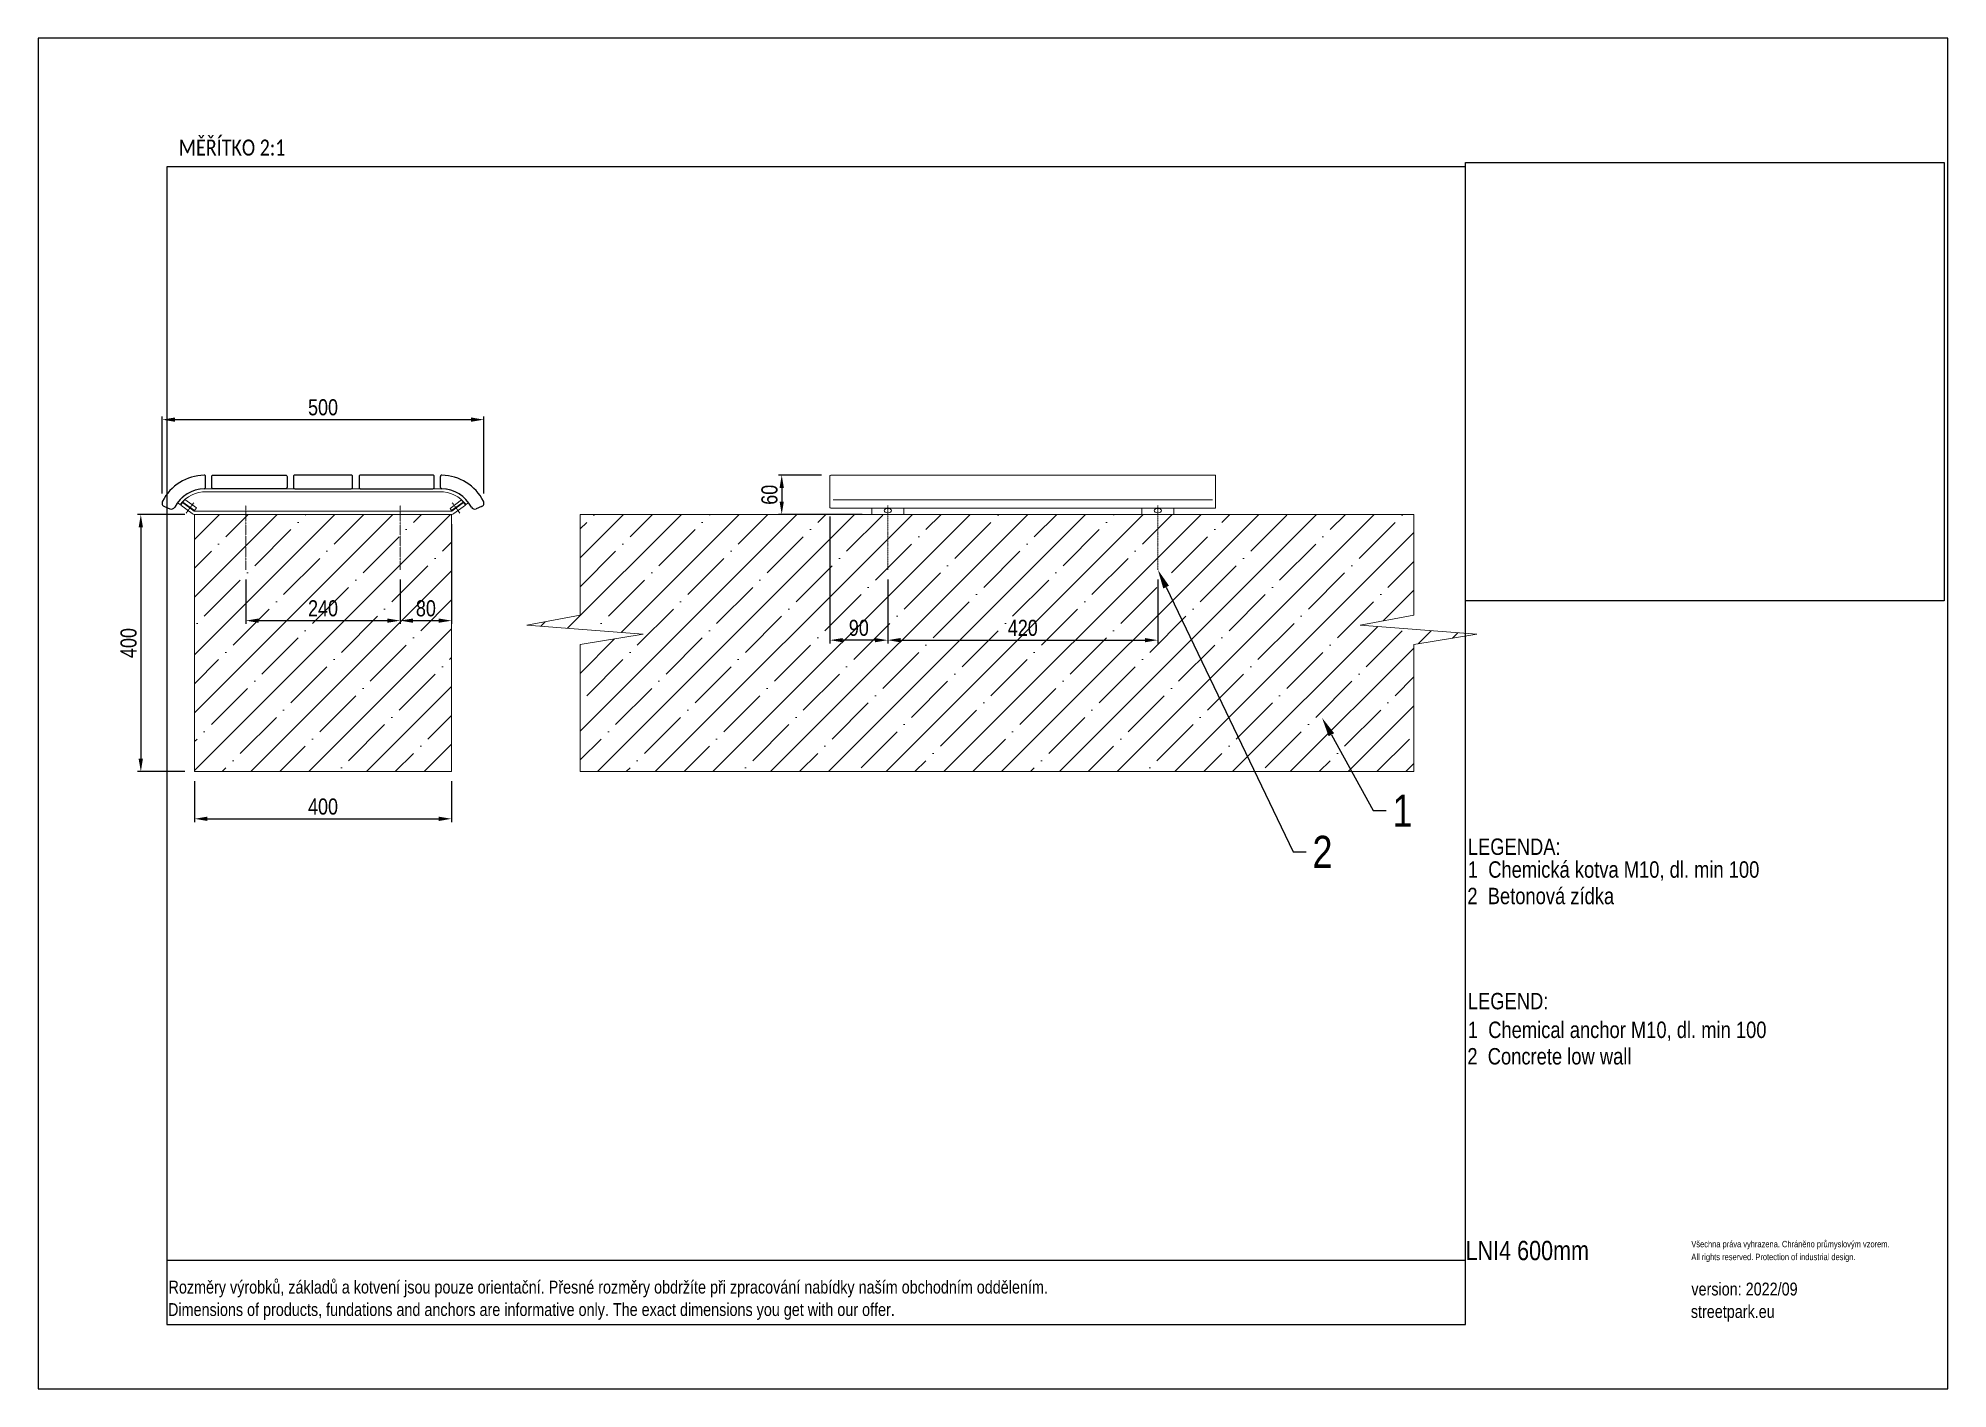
# Model space of a CAD drawing. Header units: millimetres. Extents: x 22162 to 28102, y 3160 to 7360.
import ezdxf
from ezdxf import colors
from ezdxf.entities.mleader import LeaderData, LeaderLine
from ezdxf.math import Vec2, Vec3

# ---------------------------------------------------------------- set-up
doc = ezdxf.new("R2010")
doc.units = ezdxf.units.MM
doc.header["$LTSCALE"] = 0.3
doc.header["$XCLIPFRAME"] = 2
doc.linetypes.add('ACAD_ISO10W100', pattern=[18.5, 12, -3, 0.5, -3])
doc.linetypes.add('INCONTINUOUS', pattern=[200000.001, 200000, -0.001])
doc.layers.add('Default', color=7, linetype='Continuous')
doc.layers.add('DREVO', color=7, linetype='Continuous')
for name, color, linetype, lineweight in [('KOTY', 3, 'INCONTINUOUS', 9), ('OBRYSOVA', 7, 'Continuous', 9), ('OSY', 7, 'ACAD_ISO10W100', 15)]:
    doc.layers.add(name, color=color, linetype=linetype, lineweight=lineweight)
doc.layers.add('Nekreslit', color=6, linetype='Continuous', plot=False)
doc.layers.add('POSTAVY ATD', color=7, linetype='Continuous', lineweight=9, true_color=0xdcdcdc)
doc.layers.add('SRAFY', color=7, linetype='Continuous', lineweight=9, true_color=0x5b5b5b)
doc.styles.add('SEACAD_Arial', font='arial.ttf', dxfattribs={"width": 0.8})
doc.dimstyles.new('ISO-25', dxfattribs={"dimtxt": 1.6, "dimasz": 2, "dimexe": 0.5, "dimexo": 1.5, "dimtad": 1, "dimdec": 0, "dimtxsty": 'SEACAD_Arial', "dimcen": 2, "dimadec": 0, "dimazin": 0, "dimtfac": 1, "dimtdec": 0, "dimtmove": 0, "dimatfit": 3, "dimfxl": 1, "dimarcsym": 0})
picture_1 = doc.add_image_def('image1.jpg', size_in_pixel=(1600, 1200))
pattern_1 = [(45, (22162.09, 3159.58), (-89.8026, 89.8026), []), (45, (22251.89, 3159.58), (-89.8026, 89.8026), [158.75, -31.75, 0, -31.75])]

# ---------------------------------------------------------------- blocks, each defined once
blk = doc.blocks.new('*D150')
at = {"layer": 'Defpoints', "color": 0, "transparency": 16777216}
for p in [(24804.7, 5706.7), (25644.7, 5706.7), (25644.7, 5487.6)]:
    blk.add_point(p, dxfattribs=at)
at = {"layer": 'KOTY', "color": 0, "lineweight": -2, "transparency": 16777216}
for p, q in [((24804.7, 5676.7), (24804.7, 5477.6)), ((25644.7, 5676.7), (25644.7, 5477.6)), ((24844.7, 5487.6), (25604.7, 5487.6))]:
    blk.add_line(p, q, dxfattribs=at)
at = {"layer": 'KOTY', "color": 0, "transparency": 16777216}
for points in [[(24844.7, 5494.3), (24844.7, 5481), (24804.7, 5487.6)], [(25604.7, 5494.3), (25604.7, 5481), (25644.7, 5487.6)]]:
    blk.add_solid(points, dxfattribs=at)
at = {"layer": 'KOTY', "color": 0, "transparency": 16777216, "insert": (25224.7, 5525.7), "char_height": 50, "attachment_point": 5, "style": 'SEACAD_Arial'}
blk.add_mtext('420', dxfattribs=at)
blk = doc.blocks.new('*D156')
at = {"layer": 'Defpoints', "color": 0, "transparency": 16777216}
for p in [(24624.7, 5902.1), (24804.7, 5706.7), (24624.7, 5487.6)]:
    blk.add_point(p, dxfattribs=at)
at = {"layer": 'KOTY', "color": 0, "lineweight": -2, "transparency": 16777216}
for p, q in [((24624.7, 5872.1), (24624.7, 5477.6)), ((24804.7, 5676.7), (24804.7, 5477.6)), ((24764.7, 5487.6), (24664.7, 5487.6))]:
    blk.add_line(p, q, dxfattribs=at)
at = {"layer": 'KOTY', "color": 0, "transparency": 16777216}
for points in [[(24664.7, 5494.3), (24664.7, 5481), (24624.7, 5487.6)], [(24764.7, 5494.3), (24764.7, 5481), (24804.7, 5487.6)]]:
    blk.add_solid(points, dxfattribs=at)
at = {"layer": 'KOTY', "color": 0, "transparency": 16777216, "insert": (24714.7, 5525.7), "char_height": 50, "attachment_point": 5, "style": 'SEACAD_Arial'}
blk.add_mtext('90', dxfattribs=at)
blk = doc.blocks.new('*D158')
at = {"layer": 'Defpoints', "color": 0, "transparency": 16777216}
for p in [(22648.1, 5878.7), (22481.3, 5078.7), (22648.1, 5078.7)]:
    blk.add_point(p, dxfattribs=at)
at = {"layer": 'KOTY', "color": 0, "lineweight": -2, "transparency": 16777216}
for p, q in [((22618.1, 5878.7), (22471.3, 5878.7)), ((22481.3, 5838.7), (22481.3, 5118.7)), ((22618.1, 5078.7), (22471.3, 5078.7))]:
    blk.add_line(p, q, dxfattribs=at)
at = {"layer": 'KOTY', "color": 0, "transparency": 16777216}
for points in [[(22474.6, 5838.7), (22487.9, 5838.7), (22481.3, 5878.7)], [(22474.6, 5118.7), (22487.9, 5118.7), (22481.3, 5078.7)]]:
    blk.add_solid(points, dxfattribs=at)
at = {"layer": 'KOTY', "color": 0, "transparency": 16777216, "insert": (22443.3, 5478.7), "char_height": 50, "attachment_point": 5, "rotation": 90, "style": 'SEACAD_Arial'}
blk.add_mtext('400', dxfattribs=at)
blk = doc.blocks.new('*D159')
at = {"layer": 'Defpoints', "color": 0, "transparency": 16777216}
for p in [(22648.1, 5078.7), (23448.1, 5078.7), (23448.1, 4932.1)]:
    blk.add_point(p, dxfattribs=at)
at = {"layer": 'KOTY', "color": 0, "lineweight": -2, "transparency": 16777216}
for p, q in [((22648.1, 5048.7), (22648.1, 4922.1)), ((23448.1, 5048.7), (23448.1, 4922.1)), ((22688.1, 4932.1), (23408.1, 4932.1))]:
    blk.add_line(p, q, dxfattribs=at)
at = {"layer": 'KOTY', "color": 0, "transparency": 16777216}
for points in [[(22688.1, 4938.7), (22688.1, 4925.4), (22648.1, 4932.1)], [(23408.1, 4938.7), (23408.1, 4925.4), (23448.1, 4932.1)]]:
    blk.add_solid(points, dxfattribs=at)
at = {"layer": 'KOTY', "color": 0, "transparency": 16777216, "insert": (23048.1, 4970.1), "char_height": 50, "attachment_point": 5, "style": 'SEACAD_Arial'}
blk.add_mtext('400', dxfattribs=at)
blk = doc.blocks.new('*D160')
at = {"layer": 'Defpoints', "color": 0, "transparency": 16777216}
for p in [(23548.7, 6173.4), (22547.4, 5914.1), (23548.7, 5914.1)]:
    blk.add_point(p, dxfattribs=at)
at = {"layer": 'KOTY', "color": 0, "lineweight": -2, "transparency": 16777216}
for p, q in [((22547.4, 5944.1), (22547.4, 6183.4)), ((23548.7, 5944.1), (23548.7, 6183.4)), ((22587.4, 6173.4), (23508.7, 6173.4))]:
    blk.add_line(p, q, dxfattribs=at)
at = {"layer": 'KOTY', "color": 0, "transparency": 16777216}
for points in [[(22587.4, 6180.1), (22587.4, 6166.8), (22547.4, 6173.4)], [(23508.7, 6180.1), (23508.7, 6166.8), (23548.7, 6173.4)]]:
    blk.add_solid(points, dxfattribs=at)
at = {"layer": 'KOTY', "color": 0, "transparency": 16777216, "insert": (23048.1, 6211.5), "char_height": 50, "attachment_point": 5, "style": 'SEACAD_Arial'}
blk.add_mtext('500', dxfattribs=at)
blk = doc.blocks.new('*D161')
at = {"layer": 'Defpoints', "color": 0, "transparency": 16777216}
for p in [(24628.7, 6000.8), (24474.9, 5878.7), (24754.7, 5878.7)]:
    blk.add_point(p, dxfattribs=at)
at = {"layer": 'KOTY', "color": 0, "lineweight": -2, "transparency": 16777216}
for p, q in [((24598.7, 6000.8), (24464.9, 6000.8)), ((24474.9, 5960.8), (24474.9, 5918.7)), ((24724.7, 5878.7), (24464.9, 5878.7))]:
    blk.add_line(p, q, dxfattribs=at)
at = {"layer": 'KOTY', "color": 0, "transparency": 16777216}
for points in [[(24468.2, 5960.8), (24481.6, 5960.8), (24474.9, 6000.8)], [(24468.2, 5918.7), (24481.6, 5918.7), (24474.9, 5878.7)]]:
    blk.add_solid(points, dxfattribs=at)
at = {"layer": 'KOTY', "color": 0, "transparency": 16777216, "insert": (24436.9, 5939.7), "char_height": 50, "attachment_point": 5, "rotation": 90, "style": 'SEACAD_Arial'}
blk.add_mtext('60', dxfattribs=at)
blk = doc.blocks.new('*D162')
at = {"layer": 'Defpoints', "color": 0, "transparency": 16777216}
for p in [(22808.1, 5706.7), (23288.1, 5706.7), (23288.1, 5548.3)]:
    blk.add_point(p, dxfattribs=at)
at = {"layer": 'KOTY', "color": 0, "lineweight": -2, "transparency": 16777216}
for p, q in [((22808.1, 5676.7), (22808.1, 5538.3)), ((23288.1, 5676.7), (23288.1, 5538.3)), ((22848.1, 5548.3), (23248.1, 5548.3))]:
    blk.add_line(p, q, dxfattribs=at)
at = {"layer": 'KOTY', "color": 0, "transparency": 16777216}
for points in [[(22848.1, 5555), (22848.1, 5541.7), (22808.1, 5548.3)], [(23248.1, 5555), (23248.1, 5541.7), (23288.1, 5548.3)]]:
    blk.add_solid(points, dxfattribs=at)
at = {"layer": 'KOTY', "color": 0, "transparency": 16777216, "insert": (23048.1, 5586.4), "char_height": 50, "attachment_point": 5, "style": 'SEACAD_Arial'}
blk.add_mtext('240', dxfattribs=at)
blk = doc.blocks.new('*D163')
at = {"layer": 'Defpoints', "color": 0, "transparency": 16777216}
for p in [(23448.1, 5878.7), (23288.1, 5706.7), (23448.1, 5548.3)]:
    blk.add_point(p, dxfattribs=at)
at = {"layer": 'KOTY', "color": 0, "lineweight": -2, "transparency": 16777216}
for p, q in [((23448.1, 5848.7), (23448.1, 5538.3)), ((23288.1, 5676.7), (23288.1, 5538.3)), ((23328.1, 5548.3), (23408.1, 5548.3))]:
    blk.add_line(p, q, dxfattribs=at)
at = {"layer": 'KOTY', "color": 0, "transparency": 16777216}
for points in [[(23328.1, 5555), (23328.1, 5541.7), (23288.1, 5548.3)], [(23408.1, 5555), (23408.1, 5541.7), (23448.1, 5548.3)]]:
    blk.add_solid(points, dxfattribs=at)
at = {"layer": 'KOTY', "color": 0, "transparency": 16777216, "insert": (23368.1, 5586.4), "char_height": 50, "attachment_point": 5, "style": 'SEACAD_Arial'}
blk.add_mtext('80', dxfattribs=at)

msp = doc.modelspace()

# ---------------------------------------------------------------- hatches: boundary and pattern name
at = {"layer": 'SRAFY'}
h = msp.add_hatch(dxfattribs=at)
h.set_pattern_fill('ANSI35', color=256, scale=20, style=0)
h.set_pattern_definition(pattern_1)
h.paths.add_polyline_path([(23448.1, 5878.7), (22648.1, 5878.7), (22648.1, 5078.7), (23448.1, 5078.7)])
h.paths.add_polyline_path([(23010.6, 5543.9), (23086.2, 5543.9), (23086.2, 5609.9), (23010.6, 5609.9)], flags=24)
h.paths.add_polyline_path([(23340.3, 5543.9), (23396.1, 5543.9), (23396.1, 5609.9), (23340.3, 5609.9)], flags=24)
h = msp.add_hatch(dxfattribs=at)
h.set_pattern_fill('ANSI35', color=256, scale=20, style=0)
h.set_pattern_definition(pattern_1)
h.paths.add_polyline_path([(24044, 5505.8), (23848.1, 5474), (23848.1, 5078.7), (26441.2, 5078.7), (26441.2, 5474), (26602.1, 5500.1), (26602.1, 5508.6), (26274.7, 5534.6), (26441.2, 5564.9), (26441.2, 5878.7), (23848.1, 5878.7), (23848.1, 5564.9), (23681.6, 5534.6)])
h.paths.add_polyline_path([(25166.5, 5473.7), (25284.8, 5473.7), (25284.8, 5576.7), (25166.5, 5576.7)], flags=24)
h.paths.add_polyline_path([(24686.9, 5483.2), (24742.7, 5483.2), (24742.7, 5549.2), (24686.9, 5549.2)], flags=24)

# ---------------------------------------------------------------- linework, layer by layer
at = {"layer": 'DREVO'}
for p, q in [((22682.6, 5962.7), (22682.6, 5996.8)), ((23413.5, 5962.7), (23413.5, 5996.8)), ((22554.9, 5903), (22571.6, 5896.1)), ((23541.2, 5903), (23524.5, 5896.1))]:
    msp.add_line(p, q, dxfattribs=at)
for points in [[(22932.1, 5958.7), (22706.1, 5958.7, -0.414214), (22702.1, 5962.7), (22702.1, 5996.7, -0.414214), (22706.1, 6000.7), (22932.1, 6000.7, -0.414214), (22936.1, 5996.7), (22936.1, 5962.7, -0.414214)], [(22960.1, 5958.7), (23136.1, 5958.7, 0.414214), (23140.1, 5962.7), (23140.1, 5996.7, 0.414214), (23136.1, 6000.7), (22960.1, 6000.7, 0.414214), (22956.1, 5996.7), (22956.1, 5962.7, 0.414214)], [(23164.1, 5958.7), (23390.1, 5958.7, 0.414214), (23394.1, 5962.7), (23394.1, 5996.7, 0.414214), (23390.1, 6000.7), (23164.1, 6000.7, 0.414214), (23160.1, 5996.7), (23160.1, 5962.7, 0.414214)]]:
    msp.add_lwpolyline(points, format="xyb", close=True, dxfattribs=at)
for centre, radius, start, end in [((22682.1, 5850.8), 150, 91.33894, 152.71024), ((22678.6, 5996.8), 4, 0, 91.33894), ((23417.5, 5996.8), 4, 88.66106, 180), ((23414.1, 5850.8), 150, 27.28976, 88.66106), ((22682.1, 5850.8), 108, 91.74549, 151.95961), ((22678.6, 5962.7), 4, 271.74549, 359.69878), ((23417.5, 5962.7), 4, 180.30122, 268.25451), ((23414.1, 5850.8), 108, 28.04039, 88.25451), ((22559.4, 5914.1), 12, 152.71024, 247.69878), ((22576.1, 5907.2), 12, 247.69878, 331.95961), ((23520, 5907.2), 12, 208.04039, 292.30122), ((23536.7, 5914.1), 12, 292.30122, 27.28976)]:
    msp.add_arc(centre, radius, start, end, dxfattribs=at)
at = {"layer": 'Nekreslit'}
msp.add_line((22562.1, 3559.6), (26602.1, 3559.6), dxfattribs=at)
for points in [[(22162.1, 3159.6), (28102.1, 3159.6), (28102.1, 7359.6), (22162.1, 7359.6)], [(22562.1, 3359.6), (26602.1, 3359.6), (26602.1, 6959.6), (22562.1, 6959.6)]]:
    msp.add_lwpolyline(points, close=True, dxfattribs=at)
at = {"layer": 'OBRYSOVA'}
for p, q in [((25824.7, 5898.1), (25824.7, 6000.8)), ((22685.7, 5958.7), (23410.4, 5958.7)), ((22685.7, 5948.7), (23410.4, 5948.7)), ((22959.8, 5958.7), (23136.3, 5958.7)), ((22603.3, 5909.1), (22595.2, 5915)), ((22611.2, 5915.6), (22605.3, 5907.6)), ((22641.1, 5881.1), (22605.3, 5907.6)), ((22647.1, 5889.1), (22611.2, 5915.6)), ((22618.4, 5925.3), (22612.4, 5917.2)), ((22648.3, 5890.7), (22612.4, 5917.2)), ((22654.2, 5898.8), (22618.4, 5925.3)), ((22648.3, 5890.7), (22654.2, 5898.8)), ((22648.3, 5890.7), (22648.3, 5888.7)), ((22648.3, 5888.7), (23447.9, 5888.7)), ((23447.9, 5888.7), (22648.3, 5888.7)), ((23443.1, 5897.2), (23478.9, 5923.7)), ((23447.9, 5890.7), (23443.1, 5897.2)), ((23447.9, 5890.7), (23483.7, 5917.2)), ((23447.9, 5890.7), (23447.9, 5888.7)), ((23449, 5889.1), (23484.9, 5915.6)), ((23455, 5881.1), (23490.8, 5907.6)), ((23478.9, 5923.7), (23483.7, 5917.2)), ((23484.9, 5915.6), (23490.8, 5907.6)), ((23492.8, 5909.1), (23500.9, 5915)), ((24634.7, 5923.8), (25814.7, 5923.8)), ((22648.3, 5878.7), (23447.9, 5878.7))]:
    msp.add_line(p, q, dxfattribs=at)
msp.add_lwpolyline([(25824.7, 6000.8), (24628.7, 6000.8, 0.414214), (24624.7, 5996.8), (24624.7, 5902.1, 0.414214), (24628.7, 5898.1), (25824.7, 5898.1)], format="xyb", dxfattribs=at)
for points in [[(24854.7, 5878.7), (24754.7, 5878.7), (24754.7, 5898.1), (24854.7, 5898.1)], [(25694.7, 5878.7), (25594.7, 5878.7), (25594.7, 5898.1), (25694.7, 5898.1)]]:
    msp.add_lwpolyline(points, close=True, dxfattribs=at)
for centre, radius, start, end in [((22682.1, 5850.8), 108, 88.06532, 143.49704), ((22682.1, 5850.8), 98, 88.06532, 143.49704), ((22959.8, 5998.7), 40, 266, 270), ((23136.3, 5998.7), 40, 270, 274), ((23414.1, 5850.8), 108, 36.50296, 91.93337), ((23414.1, 5850.8), 98, 36.50296, 91.93337), ((22648.3, 5890.7), 12, 233.497, 270), ((22648.3, 5890.7), 2, 233.497, 270), ((23447.9, 5890.7), 2, 270, 306.503), ((23447.9, 5890.7), 12, 270, 306.503)]:
    msp.add_arc(centre, radius, start, end, dxfattribs=at)
for centre in [(24804.7, 5890.6), (25644.7, 5890.6)]:
    msp.add_ellipse(centre, major_axis=(11.5, 0), ratio=0.594865, dxfattribs=at)
at = {"layer": 'OSY'}
for p, q in [((22622.3, 5882.6), (22646.1, 5914.7)), ((23473.8, 5882.6), (23450, 5914.7))]:
    msp.add_line(p, q, dxfattribs=at)
at = {"layer": 'OSY', "lineweight": 9, "ltscale": 0.2}
for p, q in [((22808.1, 5906.7), (22808.1, 5706.7)), ((23288.1, 5906.7), (23288.1, 5706.7))]:
    msp.add_line(p, q, dxfattribs=at)
at = {"layer": 'OSY', "lineweight": 9}
for p, q in [((24804.7, 5906.7), (24804.7, 5706.7)), ((25644.7, 5906.7), (25644.7, 5706.7))]:
    msp.add_line(p, q, dxfattribs=at)
at = {"layer": 'POSTAVY ATD', "color": 252, "lineweight": 9, "true_color": 0x939598}
for p, q in [((22648.1, 5078.7), (22648.1, 5878.7)), ((23448.1, 5078.7), (23448.1, 5878.7)), ((23848.1, 5878.7), (23848.1, 5564.9)), ((23848.1, 5878.7), (26441.2, 5878.7)), ((26441.2, 5878.7), (26441.2, 5564.9)), ((23848.1, 5564.9), (23681.6, 5534.6)), ((23681.6, 5534.6), (24044, 5505.8)), ((26441.2, 5564.9), (26274.7, 5534.6)), ((26274.7, 5534.6), (26637.1, 5505.8)), ((24044, 5505.8), (23848.1, 5474)), ((23848.1, 5474), (23848.1, 5078.7)), ((26637.1, 5505.8), (26441.2, 5474)), ((26441.2, 5474), (26441.2, 5078.7)), ((22648.1, 5078.7), (23448.1, 5078.7)), ((23848.1, 5078.7), (26441.2, 5078.7))]:
    msp.add_line(p, q, dxfattribs=at)

# ---------------------------------------------------------------- texts
at = {"style": 'SEACAD_Arial', "width": 0.8}
for s, height, p in [('LEGENDA:', 51.05, (26609.1, 4819.8)), ('1  Chemická kotva M10, dl. min 100', 51.046, (26609.1, 4748.9)), ('2  Betonová zídka', 51.046, (26607.6, 4666.6)), ('LEGEND:', 51.05, (26609.1, 4339.7)), ('1  Chemical anchor M10, dl. min 100', 51.046, (26609.1, 4250.4)), ('2  Concrete low wall', 51.046, (26607.6, 4168.1)), ('LNI4 600mm', 60, (26602.1, 3559.6)), ('All rights reserved. Protection of industrial design.', 20, (27304.4, 3559.6)), ('Všechna práva vyhrazena. Chráněno průmyslovým vzorem.', 20, (27304.4, 3599.6)), ('Rozměry výrobků, základů a kotvení jsou pouze orientační. Přesné rozměry obdržíte při zpracování nabídky naším obchodním oddělením.', 39.9982, (22567.5, 3455.9)), ('version: 2022/09', 40, (27304.4, 3449.8)), ('Dimensions of products, fundations and anchors are informative only. The exact dimensions you get with our offer.', 39.9982, (22565.9, 3386)), ('streetpark.eu', 40, (27302.8, 3379.9))]:
    msp.add_text(s, height=height, dxfattribs=at).set_placement(p)
at = {"layer": 'Default', "insert": (22599.6, 7044.5), "char_height": 50, "attachment_point": 1, "style": 'SEACAD_Arial'}
msp.add_mtext_dynamic_manual_height_columns('{\\fCalibri|b0|i0|c238|p34;MĚŘÍTKO 2:1}', width=356.089, gutter_width=200, heights=[0], dxfattribs=at)

# ---------------------------------------------------------------- dimensions: what is measured, and where the dimension line sits
at = {"layer": 'KOTY'}
for base, p1, p2, picture, middle in [((23548.7, 6173.4), (22547.4, 5914.1), (23548.7, 5914.1), '*D160', (23048.1, 6173.4)), ((24624.7, 5487.6), (24804.7, 5706.7), (24624.7, 5902.1), '*D156', (24714.7, 5487.6)), ((23448.1, 5548.3), (23288.1, 5706.7), (23448.1, 5878.7), '*D163', (23368.1, 5548.3)), ((23288.1, 5548.3), (22808.1, 5706.7), (23288.1, 5706.7), '*D162', (23048.1, 5548.3)), ((23448.1, 4932.1), (22648.1, 5078.7), (23448.1, 5078.7), '*D159', (23048.1, 4932.1))]:
    dim = msp.add_linear_dim(base=base, p1=p1, p2=p2, dimstyle='ISO-25', override={"dimtxt": 2.5, "dimlfac": 0.5, "dimrnd": 5}, dxfattribs=at)
    dim.commit()
    dim.dimension.update_dxf_attribs({"geometry": picture, "text_midpoint": middle, "dimtype": 160})
for base, p1, p2, picture, middle in [((24474.9, 5878.7), (24628.7, 6000.8), (24754.7, 5878.7), '*D161', (24474.9, 5939.7)), ((22481.3, 5078.7), (22648.1, 5878.7), (22648.1, 5078.7), '*D158', (22481.3, 5478.7))]:
    dim = msp.add_linear_dim(base=base, p1=p1, p2=p2, angle=90, dimstyle='ISO-25', override={"dimtxt": 2.5, "dimlfac": 0.5, "dimrnd": 5}, dxfattribs=at)
    dim.commit()
    dim.dimension.update_dxf_attribs({"geometry": picture, "text_midpoint": middle, "dimtype": 160})
dim = msp.add_linear_dim(base=(25644.7, 5487.6), p1=(24804.7, 5706.7), p2=(25644.7, 5706.7), dimstyle='ISO-25', override={"dimtxt": 2.5, "dimlfac": 0.5, "dimrnd": 5}, dxfattribs=at)
dim.commit()
dim.dimension.update_dxf_attribs({"geometry": '*D150', "text_midpoint": (25224.7, 5525.7)})

# ---------------------------------------------------------------- pictures from other files: only their frames are drawn
at = {"color": 7, "true_color": 0xffffff}
image = msp.add_image(picture_1, insert=(26602.1, 5610.4), size_in_units=(2331.9, 1748.9), dxfattribs=at)
image.set_boundary_path([(-0.5, 264.59), (1020.69, 1199.5)])

# ---------------------------------------------------------------- leaders
ml = msp.add_multileader_mtext('Standard')
ml.set_content('2', color=256, style='SEACAD_Arial')
ml.set_leader_properties()
ml.build(insert=Vec2(0, 0))
ml.multileader.update_dxf_attribs({"text_right_attachment_type": 6, "dogleg_length": 2, "arrow_head_size": 60, "scale": 20})
ctx = ml.context
ctx.base_point, ctx.scale, ctx.char_height, ctx.arrow_head_size, ctx.landing_gap_size, ctx.plane_origin = Vec3(26105.9, 4829.3), 20, 100, 60, 20, Vec3(25644.7, 5685.9)
ctx.right_attachment = 6
notes = []
notes.append((ctx, [(0, (1, 1, 0), (26065.9, 4829.3), (1, 0), 40, [(0, [(25644.7, 5706.7)], 0, [])])]))
ctx.mtext.insert, ctx.mtext.flow_direction = Vec3(26125.9, 4879.3), 5
ml = msp.add_multileader_mtext('Standard')
ml.set_content('1', color=256, style='SEACAD_Arial')
ml.set_leader_properties()
ml.build(insert=Vec2(0, 0))
ml.multileader.update_dxf_attribs({"text_right_attachment_type": 6, "dogleg_length": 2, "arrow_head_size": 60, "scale": 20})
ctx = ml.context
ctx.base_point, ctx.scale, ctx.char_height, ctx.arrow_head_size, ctx.landing_gap_size, ctx.plane_origin = Vec3(26355.1, 4957.5), 20, 100, 60, 20, Vec3(25767.7, 5732.9)
ctx.right_attachment = 6
notes.append((ctx, [(0, (1, 1, 0), (26315.1, 4957.5), (1, 0), 40, [(0, [(26155.6, 5246.1)], 0, [])])]))
ctx.mtext.insert, ctx.mtext.width, ctx.mtext.flow_direction = Vec3(26375.1, 5007.5), 49.053, 5
for ctx, leaders in notes:
    for number, flags, end, landing, length, lines in leaders:
        leader = LeaderData()
        leader.index, (leader.has_last_leader_line, leader.has_dogleg_vector, leader.attachment_direction) = number, flags
        leader.last_leader_point, leader.dogleg_vector, leader.dogleg_length = Vec3(end), Vec3(landing), length
        for number, points, colour, breaks in lines:
            line = LeaderLine()
            line.index, line.vertices, line.color, line.breaks = number, Vec3.list(points), colors.encode_raw_color(colour), breaks
            leader.lines.append(line)
        ctx.leaders.append(leader)

doc.saveas('drawing.dxf')
